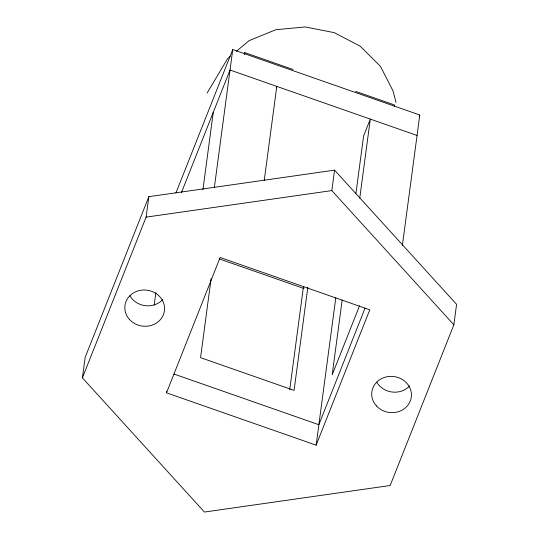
<?xml version="1.0" encoding="UTF-8"?>
<svg xmlns="http://www.w3.org/2000/svg" width="539" height="539" viewBox="0 0 539 539"><rect width="100%" height="100%" fill="white"/><g stroke="black" fill="none" stroke-linecap="round" stroke-linejoin="round"><path stroke-width="0.81" d="M82.413 377.859L85.142 357.411L148.838 196.681L334.564 170.149L456.587 304.34L453.858 324.788L390.162 485.511L204.436 512.05L82.413 377.859L146.109 217.129L148.838 196.681M154.181 305.141L155.852 292.623M166.504 392.83L220.141 257.48L369.767 309.817L316.13 445.167L166.504 392.83L166.719 391.193M202.94 189.715L213.262 112.321M214.327 187.693L232.754 49.575L419.787 115.002L402.357 245.609M211.113 278.596L200.562 357.653L294.078 390.371L307.843 287.172M244.612 54.257L244.827 52.62L293.061 69.491M264.238 180.417L276.783 86.381L276.177 87.918M289.706 389.812L303.248 288.277L303.861 286.741M453.858 324.788L331.835 190.597L334.564 170.149M316.13 445.167L335.784 297.865M355.935 193.434L363.596 136.01L370.3 119.092L359.749 198.15M342.184 299.906L332.186 374.8L359.56 305.734M394.231 106.601L394.454 104.964L355.619 91.381M175.903 193.029L232.754 49.575M181.515 192.43L230.025 70.023L417.058 135.451M244.221 54.163L244.827 52.62M419.167 116.559L419.787 115.002M365.051 308.146L318.859 424.719L173.982 374.039M207.151 93.004L227.62 58.63L230.146 56.507M236.48 51.212L249.139 40.62L275.867 29.706L305.189 26.95L334.234 32.63L360.153 46.179L380.419 66.277L393.046 90.963L396.024 102.457M146.109 217.129L331.835 190.597M219.245 258.895L304.043 288.554M162.711 299.623A19.896 18.104 7.6 0 1 129.845 295.743M409.586 385.985A19.896 18.104 7.6 0 1 376.721 382.104M129.535 319.519A19.896 18.104 7.6 0 0 163.398 314.682A19.896 18.104 7.6 0 0 141.151 290.218A19.896 18.104 7.6 0 0 129.535 319.519M376.417 405.887A19.896 18.104 7.6 0 0 410.28 401.043A19.896 18.104 7.6 0 0 388.033 376.579A19.896 18.104 7.6 0 0 376.417 405.887"/></g></svg>
